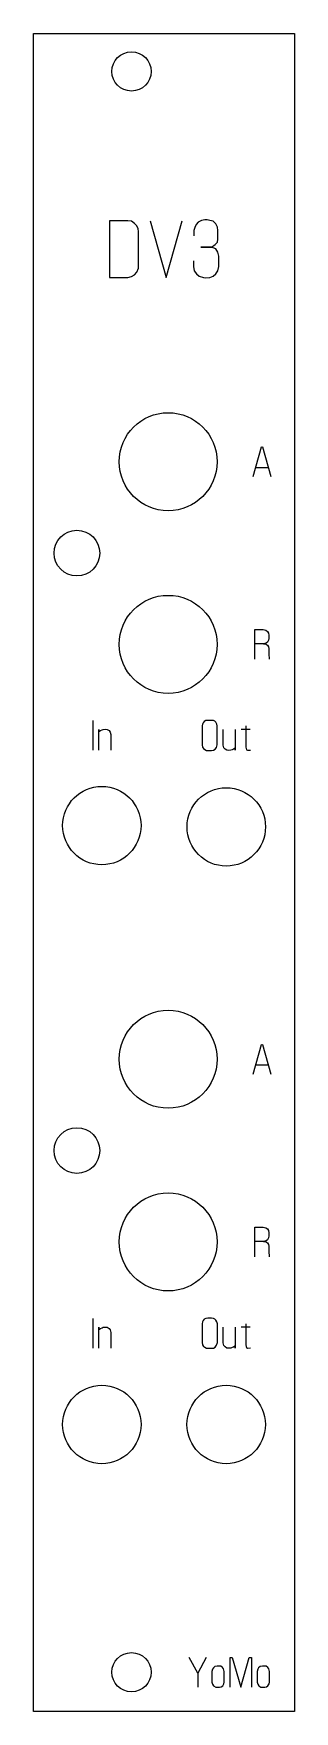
# Model space of a CAD drawing. Header units: millimetres. Extents: x 0 to 20, y 0 to 128.
import ezdxf

# ---------------------------------------------------------------- set-up
doc = ezdxf.new("R2010")
doc.units = ezdxf.units.MM
doc.layers.add('Contour', color=7, linetype='CONTINUOUS')
doc.layers.add('Engraving', color=7, linetype='CONTINUOUS')

msp = doc.modelspace()

# ---------------------------------------------------------------- linework, layer by layer
at = {"layer": 'Contour', "color": 7, "linetype": 'CONTINUOUS'}
for p, q in [((0, 0), (0, 128.4)), ((0, 128.4), (19.98, 128.4)), ((19.98, 128.4), (19.98, 0)), ((19.98, 0), (0, 0))]:
    msp.add_line(p, q, dxfattribs=at)
for centre, radius in [((7.5, 125.5), 1.5), ((10.31, 95.635), 3.75), ((3.32, 88.64), 1.75), ((10.31, 81.66), 3.75), ((5.23, 67.79), 3), ((14.76, 67.69), 3), ((10.31, 49.91), 3.75), ((3.32, 42.92), 1.75), ((10.31, 35.93), 3.75), ((5.23, 21.96), 3), ((14.75, 21.96), 3), ((7.5, 3), 1.5)]:
    msp.add_circle(centre, radius, dxfattribs=at)
at = {"layer": 'Engraving', "color": 7, "linetype": 'CONTINUOUS'}
for p, q in [((7.21676, 114.07), (5.81598, 114.07)), ((5.81598, 114.07), (5.81598, 111.98591)), ((7.49009, 114.03583), (7.21676, 114.07)), ((7.72924, 113.86501), (7.49009, 114.03583)), ((7.90007, 113.69418), (7.72924, 113.86501)), ((8.00257, 113.45502), (7.90007, 113.69418)), ((8.03673, 113.25003), (8.00257, 113.45502)), ((8.03673, 110.65346), (8.03673, 113.25003)), ((8.92515, 114.071), (10.1551, 109.732)), ((10.1551, 109.732), (11.38506, 114.071)), ((12.34148, 113.55852), (12.27315, 113.31936)), ((12.27315, 113.31936), (12.27315, 112.90938)), ((12.44398, 113.79768), (12.34148, 113.55852)), ((12.6148, 113.9685), (12.44398, 113.79768)), ((12.85396, 114.10517), (12.6148, 113.9685)), ((13.12728, 114.13933), (12.85396, 114.10517)), ((13.29811, 114.13933), (13.12728, 114.13933)), ((13.5031, 114.10517), (13.29811, 114.13933)), ((13.74226, 114.03683), (13.5031, 114.10517)), ((13.94725, 113.83184), (13.74226, 114.03683)), ((14.08391, 113.59269), (13.94725, 113.83184)), ((14.11808, 113.31936), (14.08391, 113.59269)), ((14.11808, 112.67022), (14.11808, 113.31936)), ((5.81598, 111.98591), (5.81598, 109.731)), ((13.63976, 112.05524), (12.8198, 112.05524)), ((12.8198, 112.05524), (13.63976, 112.05524)), ((13.63976, 112.05524), (13.91309, 112.26024)), ((13.94725, 111.91858), (13.63976, 112.05524)), ((13.91309, 112.26024), (14.08391, 112.43106)), ((14.11808, 111.67943), (13.94725, 111.91858)), ((14.08391, 112.43106), (14.11808, 112.67022)), ((7.90007, 110.14098), (8.03673, 110.44847)), ((8.03673, 110.44847), (8.03673, 110.65346)), ((12.23898, 110.99612), (12.23898, 110.58613)), ((12.23898, 110.58613), (12.30731, 110.24448)), ((14.18641, 111.37194), (14.11808, 111.67943)), ((14.11808, 110.24448), (14.18641, 110.58613)), ((14.18641, 110.58613), (14.18641, 111.37194)), ((5.81598, 109.731), (7.21676, 109.731)), ((7.21676, 109.731), (7.49009, 109.79933)), ((7.49009, 109.79933), (7.72924, 109.93599)), ((7.72924, 109.93599), (7.90007, 110.14098)), ((12.30731, 110.24448), (12.47814, 110.00532)), ((12.47814, 110.00532), (12.68313, 109.8345)), ((12.68313, 109.8345), (13.02479, 109.732)), ((13.02479, 109.732), (13.19561, 109.69783)), ((13.19561, 109.69783), (13.5031, 109.732)), ((13.5031, 109.732), (13.74226, 109.8345)), ((13.74226, 109.8345), (13.94725, 110.00532)), ((13.94725, 110.00532), (14.11808, 110.24448)), ((16.82136, 94.505), (17.46483, 96.775)), ((17.46483, 96.775), (17.53632, 96.775)), ((17.53632, 96.775), (18.17979, 94.505)), ((17.01798, 95.20209), (17.98317, 95.20209)), ((16.94636, 80.525), (16.94636, 82.795)), ((16.94636, 82.795), (17.58983, 82.795)), ((17.58983, 82.795), (17.78644, 82.74138)), ((17.78644, 82.74138), (17.91156, 82.65201)), ((17.91156, 82.65201), (18.00093, 82.52689)), ((18.00093, 82.52689), (18.0188, 82.36602)), ((18.0188, 82.36602), (18.0188, 82.11579)), ((17.6077, 81.68681), (16.94636, 81.68681)), ((17.80431, 81.74043), (17.6077, 81.68681)), ((17.6077, 81.68681), (17.76857, 81.68681)), ((17.76857, 81.68681), (17.91156, 81.59744)), ((17.91156, 81.8298), (17.80431, 81.74043)), ((18.00093, 81.9728), (17.91156, 81.8298)), ((17.91156, 81.59744), (18.00093, 81.47232)), ((18.0188, 82.11579), (18.00093, 81.9728)), ((18.00093, 81.47232), (18.0188, 81.3472)), ((18.0188, 81.3472), (18.0188, 80.79311)), ((18.0188, 80.79311), (18.03668, 80.66799)), ((18.03668, 80.66799), (18.05455, 80.525)), ((4.55136, 75.825), (4.55136, 73.555)), ((13.19647, 75.825), (13.07135, 75.7535)), ((13.33946, 75.84287), (13.19647, 75.825)), ((13.62545, 75.84287), (13.33946, 75.84287)), ((13.78631, 75.825), (13.62545, 75.84287)), ((13.87569, 75.77138), (13.78631, 75.825)), ((13.96506, 75.69988), (13.87569, 75.77138)), ((4.99849, 73.555), (4.99849, 75.14579)), ((4.99849, 75.14579), (4.99849, 74.98492)), ((4.99849, 74.98492), (5.12361, 75.05642)), ((5.12361, 75.05642), (5.24872, 75.11004)), ((5.24872, 75.11004), (5.32022, 75.14579)), ((5.32022, 75.14579), (5.48109, 75.16366)), ((5.48109, 75.16366), (5.64195, 75.14579)), ((5.64195, 75.14579), (5.78494, 75.05642)), ((5.78494, 75.05642), (5.87431, 74.94917)), ((5.87431, 74.94917), (5.91006, 74.75256)), ((5.91006, 74.75256), (5.91006, 73.555)), ((12.92836, 75.55689), (12.91049, 75.4139)), ((12.91049, 75.4139), (12.91049, 74.69894)), ((12.91049, 74.69894), (12.91049, 73.9661)), ((12.98198, 75.66413), (12.92836, 75.55689)), ((13.07135, 75.7535), (12.98198, 75.66413)), ((14.03655, 75.55689), (13.96506, 75.69988)), ((14.0723, 75.4139), (14.03655, 75.55689)), ((14.0723, 73.9661), (14.0723, 75.4139)), ((14.51949, 73.94923), (14.51949, 75.14679)), ((15.43106, 75.14679), (15.43106, 73.556)), ((15.89536, 75.16466), (16.59245, 75.16466)), ((16.25284, 75.4149), (16.25284, 73.78836)), ((12.91049, 73.9661), (12.94624, 73.78736)), ((12.94624, 73.78736), (13.01773, 73.68012)), ((13.01773, 73.68012), (13.1071, 73.60862)), ((13.1071, 73.60862), (13.23222, 73.53713)), ((13.23222, 73.53713), (13.33946, 73.53713)), ((13.33946, 73.53713), (13.62545, 73.53713)), ((13.62545, 73.53713), (13.78631, 73.555)), ((13.78631, 73.555), (13.91143, 73.6265)), ((13.91143, 73.6265), (14.01868, 73.76949)), ((14.01868, 73.76949), (14.0723, 73.9661)), ((14.57311, 73.75261), (14.51949, 73.94923)), ((14.66248, 73.64537), (14.57311, 73.75261)), ((14.80547, 73.556), (14.66248, 73.64537)), ((14.96634, 73.53813), (14.80547, 73.556)), ((15.10933, 73.556), (14.96634, 73.53813)), ((15.1987, 73.59175), (15.10933, 73.556)), ((15.30594, 73.6275), (15.1987, 73.59175)), ((15.43106, 73.71687), (15.30594, 73.6275)), ((15.43106, 73.556), (15.43106, 73.71687)), ((16.25284, 73.78836), (16.27072, 73.68112)), ((16.27072, 73.68112), (16.30646, 73.59175)), ((16.30646, 73.59175), (16.37796, 73.556)), ((16.37796, 73.556), (16.61032, 73.57387)), ((16.82136, 48.775), (17.46483, 51.045)), ((17.46483, 51.045), (17.53632, 51.045)), ((17.53632, 51.045), (18.17979, 48.775)), ((17.01798, 49.47209), (17.98317, 49.47209)), ((16.94636, 34.795), (16.94636, 37.065)), ((16.94636, 37.065), (17.58983, 37.065)), ((17.6077, 35.95681), (16.94636, 35.95681)), ((17.58983, 37.065), (17.78644, 37.01138)), ((17.80431, 36.01043), (17.6077, 35.95681)), ((17.6077, 35.95681), (17.76857, 35.95681)), ((17.76857, 35.95681), (17.91156, 35.86744)), ((17.78644, 37.01138), (17.91156, 36.92201)), ((17.91156, 36.0998), (17.80431, 36.01043)), ((17.91156, 36.92201), (18.00093, 36.79689)), ((18.00093, 36.2428), (17.91156, 36.0998)), ((18.00093, 36.79689), (18.0188, 36.63602)), ((18.0188, 36.38579), (18.00093, 36.2428)), ((18.0188, 36.63602), (18.0188, 36.38579)), ((17.91156, 35.86744), (18.00093, 35.74232)), ((18.00093, 35.74232), (18.0188, 35.6172)), ((18.0188, 35.6172), (18.0188, 35.06311)), ((18.0188, 35.06311), (18.03668, 34.93799)), ((18.03668, 34.93799), (18.05455, 34.795)), ((4.55136, 30.08), (4.55136, 27.81)), ((12.93236, 29.81189), (12.91449, 29.6689)), ((12.91449, 29.6689), (12.91449, 28.95394)), ((12.98598, 29.91913), (12.93236, 29.81189)), ((13.07535, 30.0085), (12.98598, 29.91913)), ((13.20047, 30.08), (13.07535, 30.0085)), ((13.34346, 30.09787), (13.20047, 30.08)), ((13.62945, 30.09787), (13.34346, 30.09787)), ((13.79031, 30.08), (13.62945, 30.09787)), ((13.87969, 30.02638), (13.79031, 30.08)), ((13.96906, 29.95488), (13.87969, 30.02638)), ((14.04055, 29.81189), (13.96906, 29.95488)), ((14.0763, 29.6689), (14.04055, 29.81189)), ((14.0763, 28.2211), (14.0763, 29.6689)), ((16.25684, 29.6699), (16.25684, 28.04336)), ((4.99849, 27.81), (4.99849, 29.40079)), ((4.99849, 29.40079), (4.99849, 29.23992)), ((4.99849, 29.23992), (5.12361, 29.31142)), ((5.12361, 29.31142), (5.24872, 29.36504)), ((5.24872, 29.36504), (5.32022, 29.40079)), ((5.32022, 29.40079), (5.48109, 29.41866)), ((5.48109, 29.41866), (5.64195, 29.40079)), ((5.64195, 29.40079), (5.78494, 29.31142)), ((5.78494, 29.31142), (5.87431, 29.20417)), ((5.87431, 29.20417), (5.91006, 29.00756)), ((5.91006, 29.00756), (5.91006, 27.81)), ((12.91449, 28.95394), (12.91449, 28.2211)), ((14.52349, 28.20423), (14.52349, 29.40179)), ((15.43506, 29.40179), (15.43506, 27.811)), ((15.89936, 29.41966), (16.59645, 29.41966)), ((12.91449, 28.2211), (12.95024, 28.04236)), ((12.95024, 28.04236), (13.02173, 27.93512)), ((13.02173, 27.93512), (13.1111, 27.86362)), ((13.1111, 27.86362), (13.23622, 27.79213)), ((13.23622, 27.79213), (13.34346, 27.79213)), ((13.34346, 27.79213), (13.62945, 27.79213)), ((13.62945, 27.79213), (13.79031, 27.81)), ((13.79031, 27.81), (13.91543, 27.8815)), ((13.91543, 27.8815), (14.02268, 28.02449)), ((14.02268, 28.02449), (14.0763, 28.2211)), ((14.57711, 28.00761), (14.52349, 28.20423)), ((14.66648, 27.90037), (14.57711, 28.00761)), ((14.80947, 27.811), (14.66648, 27.90037)), ((14.97034, 27.79313), (14.80947, 27.811)), ((15.11333, 27.811), (14.97034, 27.79313)), ((15.2027, 27.84675), (15.11333, 27.811)), ((15.30994, 27.8825), (15.2027, 27.84675)), ((15.43506, 27.97187), (15.30994, 27.8825)), ((15.43506, 27.811), (15.43506, 27.97187)), ((16.25684, 28.04336), (16.27472, 27.93612)), ((16.27472, 27.93612), (16.31046, 27.84675)), ((16.31046, 27.84675), (16.38196, 27.811)), ((16.38196, 27.811), (16.61432, 27.82887)), ((12.56983, 2.93744), (11.92636, 4.135)), ((13.21329, 4.135), (12.56983, 2.93744)), ((15.05549, 1.865), (15.05549, 4.135)), ((15.05549, 4.135), (15.21635, 4.135)), ((15.21635, 4.135), (15.87769, 1.865)), ((15.87769, 1.865), (16.52116, 4.135)), ((16.52116, 4.135), (16.68202, 4.135)), ((16.68202, 4.135), (16.68202, 1.865)), ((12.56983, 2.93744), (12.56983, 1.865)), ((13.69624, 3.2413), (13.66049, 3.06256)), ((13.66049, 3.06256), (13.66049, 2.66933)), ((13.66049, 2.66933), (13.66049, 2.24035)), ((13.76773, 3.34854), (13.69624, 3.2413)), ((13.89285, 3.43791), (13.76773, 3.34854)), ((14.07159, 3.47366), (13.89285, 3.43791)), ((14.19671, 3.47366), (14.07159, 3.47366)), ((14.3397, 3.45579), (14.19671, 3.47366)), ((14.46482, 3.36642), (14.3397, 3.45579)), ((14.55419, 3.25917), (14.46482, 3.36642)), ((14.60781, 3.06256), (14.55419, 3.25917)), ((14.60781, 2.24035), (14.60781, 3.06256)), ((17.16424, 3.2413), (17.12849, 3.06256)), ((17.12849, 3.06256), (17.12849, 2.66933)), ((17.12849, 2.66933), (17.12849, 2.24035)), ((17.23573, 3.34854), (17.16424, 3.2413)), ((17.36085, 3.43791), (17.23573, 3.34854)), ((17.53959, 3.47366), (17.36085, 3.43791)), ((17.66471, 3.47366), (17.53959, 3.47366)), ((17.8077, 3.45579), (17.66471, 3.47366)), ((17.93282, 3.36642), (17.8077, 3.45579)), ((18.02219, 3.25917), (17.93282, 3.36642)), ((18.07581, 3.06256), (18.02219, 3.25917)), ((18.07581, 2.24035), (18.07581, 3.06256)), ((13.66049, 2.24035), (13.69624, 2.07949)), ((13.69624, 2.07949), (13.78561, 1.95437)), ((13.78561, 1.95437), (13.94647, 1.865)), ((13.94647, 1.865), (14.07159, 1.84713)), ((14.07159, 1.84713), (14.23246, 1.84713)), ((14.23246, 1.84713), (14.37545, 1.88287)), ((14.37545, 1.88287), (14.48269, 1.97224)), ((14.48269, 1.97224), (14.57206, 2.11524)), ((14.57206, 2.11524), (14.60781, 2.24035)), ((17.12849, 2.24035), (17.16424, 2.07949)), ((17.16424, 2.07949), (17.25361, 1.95437)), ((17.25361, 1.95437), (17.41447, 1.865)), ((17.41447, 1.865), (17.53959, 1.84713)), ((17.53959, 1.84713), (17.70046, 1.84713)), ((17.70046, 1.84713), (17.84345, 1.88287)), ((17.84345, 1.88287), (17.95069, 1.97224)), ((17.95069, 1.97224), (18.04006, 2.11524)), ((18.04006, 2.11524), (18.07581, 2.24035))]:
    msp.add_line(p, q, dxfattribs=at)

doc.saveas('drawing.dxf')
